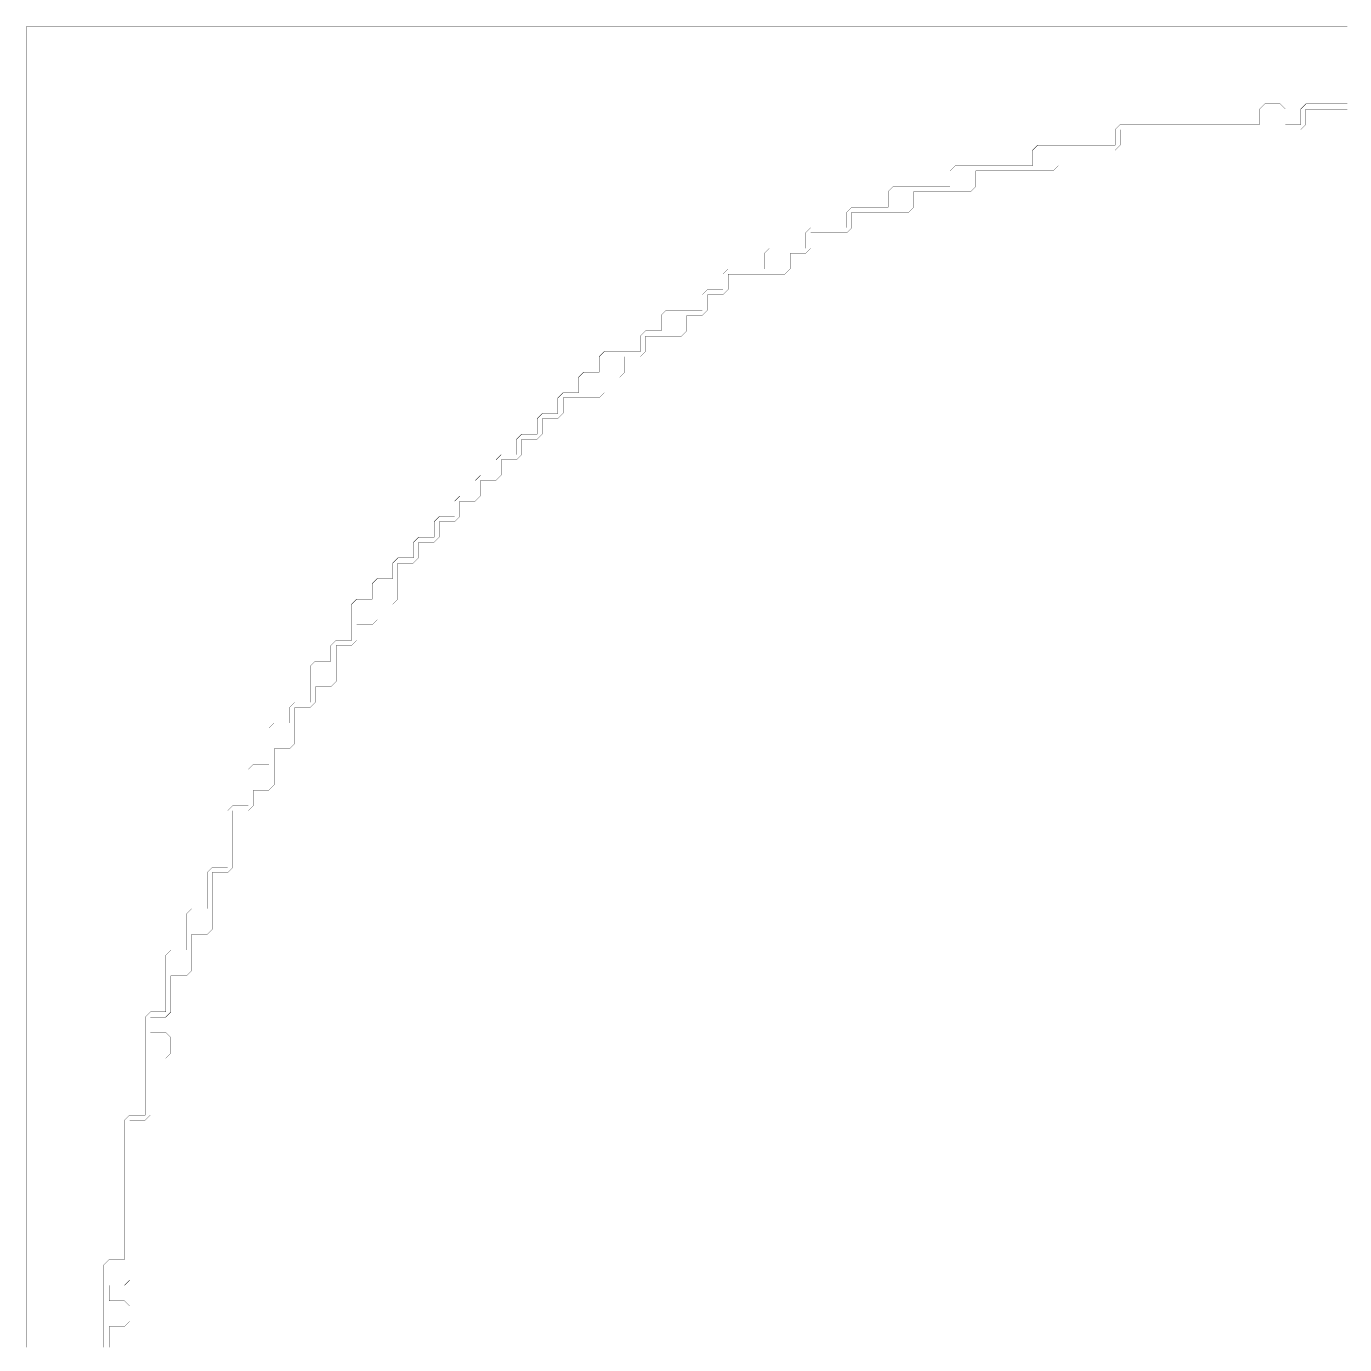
# Model space of a CAD drawing. Header units: metres. Extents: x 0 to 4990, y -4990 to 0.
# Drawn here: x 0 to 2495, y -2495 to 0 of the extents above; entities that cross this region are included whole.
import ezdxf

# ---------------------------------------------------------------- set-up
doc = ezdxf.new("R2010")
doc.units = ezdxf.units.M
doc.layers.add('conductor', color=1, linetype='Continuous')
doc.layers.add('substrate', color=5, linetype='Continuous')

msp = doc.modelspace()

# ---------------------------------------------------------------- linework, layer by layer
at = {"layer": 'conductor', "const_width": 0.5}
msp.add_lwpolyline([(2500, -156.25), (2490.234375, -156.25), (2480.46875, -156.25), (2470.703125, -156.25), (2460.9375, -156.25), (2451.171875, -156.25), (2441.40625, -156.25), (2431.640625, -156.25), (2421.875, -156.25), (2421.875, -166.015625), (2421.875, -175.78125), (2421.875, -185.546875), (2412.109375, -195.3125), (2402.34375, -195.3125), (2392.578125, -195.3125), (2382.8125, -195.3125), (2373.046875, -195.3125), (2363.28125, -195.3125), (2353.515625, -195.3125), (2343.75, -195.3125), (2333.984375, -195.3125), (2324.21875, -195.3125), (2314.453125, -195.3125), (2304.6875, -195.3125), (2294.921875, -195.3125), (2285.15625, -195.3125), (2275.390625, -195.3125), (2265.625, -195.3125), (2255.859375, -195.3125), (2246.09375, -195.3125), (2236.328125, -195.3125), (2226.5625, -195.3125), (2216.796875, -195.3125), (2207.03125, -195.3125), (2197.265625, -195.3125), (2187.5, -195.3125), (2177.734375, -195.3125), (2167.96875, -195.3125), (2158.203125, -195.3125), (2148.4375, -195.3125), (2138.671875, -195.3125), (2128.90625, -195.3125), (2119.140625, -195.3125), (2109.375, -195.3125), (2099.609375, -195.3125), (2089.84375, -195.3125), (2080.078125, -195.3125), (2070.3125, -195.3125), (2070.3125, -205.078125), (2070.3125, -214.84375), (2070.3125, -224.609375), (2060.546875, -234.375), (2050.78125, -234.375), (2041.015625, -234.375), (2031.25, -234.375), (2021.484375, -234.375), (2011.71875, -234.375), (2001.953125, -234.375), (1992.1875, -234.375), (1982.421875, -234.375), (1972.65625, -234.375), (1962.890625, -234.375), (1953.125, -234.375), (1953.125, -244.140625), (1953.125, -253.90625), (1953.125, -263.671875), (1943.359375, -273.4375), (1933.59375, -273.4375), (1923.828125, -273.4375), (1914.0625, -273.4375), (1904.296875, -273.4375), (1894.53125, -273.4375), (1884.765625, -273.4375), (1875, -273.4375), (1865.234375, -273.4375), (1855.46875, -273.4375), (1845.703125, -273.4375), (1835.9375, -273.4375), (1826.171875, -273.4375), (1816.40625, -273.4375), (1806.640625, -273.4375), (1796.875, -273.4375), (1796.875, -283.203125), (1796.875, -292.96875), (1796.875, -302.734375), (1787.109375, -312.5), (1777.34375, -312.5), (1767.578125, -312.5), (1757.8125, -312.5), (1748.046875, -312.5), (1738.28125, -312.5), (1728.515625, -312.5), (1718.75, -312.5), (1708.984375, -312.5), (1699.21875, -312.5), (1689.453125, -312.5), (1679.6875, -312.5), (1679.6875, -322.265625), (1679.6875, -332.03125), (1679.6875, -341.796875), (1669.921875, -351.5625), (1660.15625, -351.5625), (1650.390625, -351.5625), (1640.625, -351.5625), (1630.859375, -351.5625), (1621.09375, -351.5625), (1611.328125, -351.5625), (1601.5625, -351.5625), (1591.796875, -351.5625), (1582.03125, -351.5625), (1572.265625, -351.5625), (1562.5, -351.5625), (1562.5, -361.328125), (1562.5, -371.09375), (1562.5, -380.859375), (1552.734375, -390.625), (1542.96875, -390.625), (1533.203125, -390.625), (1523.4375, -390.625), (1513.671875, -390.625), (1503.90625, -390.625), (1494.140625, -390.625), (1484.375, -390.625), (1484.375, -400.390625), (1484.375, -410.15625), (1484.375, -419.921875), (1474.609375, -429.6875), (1464.84375, -429.6875), (1455.078125, -429.6875), (1445.3125, -429.6875), (1445.3125, -439.453125), (1445.3125, -449.21875), (1445.3125, -458.984375), (1435.546875, -468.75), (1425.78125, -468.75), (1416.015625, -468.75), (1406.25, -468.75), (1396.484375, -468.75), (1386.71875, -468.75), (1376.953125, -468.75), (1367.1875, -468.75), (1357.421875, -468.75), (1347.65625, -468.75), (1337.890625, -468.75), (1328.125, -468.75), (1328.125, -478.515625), (1328.125, -488.28125), (1328.125, -498.046875), (1318.359375, -507.8125), (1308.59375, -507.8125), (1298.828125, -507.8125), (1289.0625, -507.8125), (1289.0625, -517.578125), (1289.0625, -527.34375), (1289.0625, -537.109375), (1279.296875, -546.875), (1269.53125, -546.875), (1259.765625, -546.875), (1250, -546.875), (1250, -556.640625), (1250, -566.40625), (1250, -576.171875), (1240.234375, -585.9375), (1230.46875, -585.9375), (1220.703125, -585.9375), (1210.9375, -585.9375), (1201.171875, -585.9375), (1191.40625, -585.9375), (1181.640625, -585.9375), (1171.875, -585.9375), (1171.875, -595.703125), (1171.875, -605.46875), (1171.875, -615.234375), (1162.109375, -625), (1152.34375, -625), (1142.578125, -625), (1132.8125, -625), (1132.8125, -634.765625), (1132.8125, -644.53125), (1132.8125, -654.296875), (1123.046875, -664.0625), (1113.28125, -664.0625), (1103.515625, -664.0625), (1093.75, -664.0625), (1093.75, -673.828125), (1093.75, -683.59375), (1093.75, -693.359375), (1083.984375, -703.125), (1074.21875, -703.125), (1064.453125, -703.125), (1054.6875, -703.125), (1044.921875, -703.125), (1035.15625, -703.125), (1025.390625, -703.125), (1015.625, -703.125), (1015.625, -712.890625), (1015.625, -722.65625), (1015.625, -732.421875), (1005.859375, -742.1875), (996.09375, -742.1875), (986.328125, -742.1875), (976.5625, -742.1875), (976.5625, -751.953125), (976.5625, -761.71875), (976.5625, -771.484375), (966.796875, -781.25), (957.03125, -781.25), (947.265625, -781.25), (937.5, -781.25), (937.5, -791.015625), (937.5, -800.78125), (937.5, -810.546875), (927.734375, -820.3125), (917.96875, -820.3125), (908.203125, -820.3125), (898.4375, -820.3125), (898.4375, -830.078125), (898.4375, -839.84375), (898.4375, -849.609375), (888.671875, -859.375), (878.90625, -859.375), (869.140625, -859.375), (859.375, -859.375), (859.375, -869.140625), (859.375, -878.90625), (859.375, -888.671875), (849.609375, -898.4375), (839.84375, -898.4375), (830.078125, -898.4375), (820.3125, -898.4375), (820.3125, -908.203125), (820.3125, -917.96875), (820.3125, -927.734375), (810.546875, -937.5), (800.78125, -937.5), (791.015625, -937.5), (781.25, -937.5), (781.25, -947.265625), (781.25, -957.03125), (781.25, -966.796875), (771.484375, -976.5625), (761.71875, -976.5625), (751.953125, -976.5625), (742.1875, -976.5625), (742.1875, -986.328125), (742.1875, -996.09375), (742.1875, -1005.859375), (732.421875, -1015.625), (722.65625, -1015.625), (712.890625, -1015.625), (703.125, -1015.625), (703.125, -1025.390625), (703.125, -1035.15625), (703.125, -1044.921875), (703.125, -1054.6875), (703.125, -1064.453125), (703.125, -1074.21875), (703.125, -1083.984375), (693.359375, -1093.75), (683.59375, -1093.75), (673.828125, -1093.75), (664.0625, -1093.75), (664.0625, -1103.515625), (664.0625, -1113.28125), (664.0625, -1123.046875), (654.296875, -1132.8125), (644.53125, -1132.8125), (634.765625, -1132.8125), (625, -1132.8125), (625, -1142.578125), (625, -1152.34375), (625, -1162.109375), (615.234375, -1171.875), (605.46875, -1171.875), (595.703125, -1171.875), (585.9375, -1171.875), (585.9375, -1181.640625), (585.9375, -1191.40625), (585.9375, -1201.171875), (585.9375, -1210.9375), (585.9375, -1220.703125), (585.9375, -1230.46875), (585.9375, -1240.234375), (576.171875, -1250), (566.40625, -1250), (556.640625, -1250), (546.875, -1250), (546.875, -1259.765625), (546.875, -1269.53125), (546.875, -1279.296875), (537.109375, -1289.0625), (527.34375, -1289.0625), (517.578125, -1289.0625), (507.8125, -1289.0625), (507.8125, -1298.828125), (507.8125, -1308.59375), (507.8125, -1318.359375), (507.8125, -1328.125), (507.8125, -1337.890625), (507.8125, -1347.65625), (507.8125, -1357.421875), (498.046875, -1367.1875), (488.28125, -1367.1875), (478.515625, -1367.1875), (468.75, -1367.1875), (468.75, -1376.953125), (468.75, -1386.71875), (468.75, -1396.484375), (468.75, -1406.25), (468.75, -1416.015625), (468.75, -1425.78125), (468.75, -1435.546875), (458.984375, -1445.3125), (449.21875, -1445.3125), (439.453125, -1445.3125), (429.6875, -1445.3125), (429.6875, -1455.078125), (429.6875, -1464.84375), (429.6875, -1474.609375), (419.921875, -1484.375), (410.15625, -1484.375), (400.390625, -1484.375), (390.625, -1484.375), (390.625, -1494.140625), (390.625, -1503.90625), (390.625, -1513.671875), (390.625, -1523.4375), (390.625, -1533.203125), (390.625, -1542.96875), (390.625, -1552.734375), (390.625, -1562.5), (390.625, -1572.265625), (390.625, -1582.03125), (390.625, -1591.796875), (380.859375, -1601.5625), (371.09375, -1601.5625), (361.328125, -1601.5625), (351.5625, -1601.5625), (351.5625, -1611.328125), (351.5625, -1621.09375), (351.5625, -1630.859375), (351.5625, -1640.625), (351.5625, -1650.390625), (351.5625, -1660.15625), (351.5625, -1669.921875), (351.5625, -1679.6875), (351.5625, -1689.453125), (351.5625, -1699.21875), (351.5625, -1708.984375), (341.796875, -1718.75), (332.03125, -1718.75), (322.265625, -1718.75), (312.5, -1718.75), (312.5, -1728.515625), (312.5, -1738.28125), (312.5, -1748.046875), (312.5, -1757.8125), (312.5, -1767.578125), (312.5, -1777.34375), (312.5, -1787.109375), (302.734375, -1796.875), (292.96875, -1796.875), (283.203125, -1796.875), (273.4375, -1796.875), (273.4375, -1806.640625), (273.4375, -1816.40625), (273.4375, -1826.171875), (273.4375, -1835.9375), (273.4375, -1845.703125), (273.4375, -1855.46875), (273.4375, -1865.234375), (263.671875, -1875), (253.90625, -1875), (244.140625, -1875), (234.375, -1875), (234.375, -1884.765625), (234.375, -1894.53125), (234.375, -1904.296875), (244.140625, -1904.296875), (253.90625, -1904.296875), (263.671875, -1904.296875), (273.4375, -1914.0625), (273.4375, -1923.828125), (273.4375, -1933.59375), (273.4375, -1943.359375), (263.671875, -1953.125), (253.90625, -1953.125), (244.140625, -1953.125), (234.375, -1953.125), (234.375, -1962.890625), (234.375, -1972.65625), (234.375, -1982.421875), (234.375, -1992.1875), (234.375, -2001.953125), (234.375, -2011.71875), (234.375, -2021.484375), (234.375, -2031.25), (234.375, -2041.015625), (234.375, -2050.78125), (234.375, -2060.546875), (224.609375, -2070.3125), (214.84375, -2070.3125), (205.078125, -2070.3125), (195.3125, -2070.3125), (195.3125, -2080.078125), (195.3125, -2089.84375), (195.3125, -2099.609375), (195.3125, -2109.375), (195.3125, -2119.140625), (195.3125, -2128.90625), (195.3125, -2138.671875), (195.3125, -2148.4375), (195.3125, -2158.203125), (195.3125, -2167.96875), (195.3125, -2177.734375), (195.3125, -2187.5), (195.3125, -2197.265625), (195.3125, -2207.03125), (195.3125, -2216.796875), (195.3125, -2226.5625), (195.3125, -2236.328125), (195.3125, -2246.09375), (195.3125, -2255.859375), (195.3125, -2265.625), (195.3125, -2275.390625), (195.3125, -2285.15625), (195.3125, -2294.921875), (195.3125, -2304.6875), (195.3125, -2314.453125), (195.3125, -2324.21875), (195.3125, -2333.984375), (195.3125, -2343.75), (195.3125, -2353.515625), (195.3125, -2363.28125), (195.3125, -2373.046875), (185.546875, -2382.8125), (175.78125, -2382.8125), (166.015625, -2382.8125), (156.25, -2382.8125), (156.25, -2392.578125), (156.25, -2402.34375), (156.25, -2412.109375), (166.015625, -2412.109375), (175.78125, -2412.109375), (185.546875, -2412.109375), (195.3125, -2421.875), (195.3125, -2431.640625), (195.3125, -2441.40625), (195.3125, -2451.171875), (185.546875, -2460.9375), (175.78125, -2460.9375), (166.015625, -2460.9375), (156.25, -2460.9375), (156.25, -2470.703125), (156.25, -2480.46875), (156.25, -2490.234375), (156.25, -2500)], dxfattribs=at)
at = {"layer": 'substrate', "const_width": 0.5}
for points in [[(2500, 0), (2490.234375, 0), (2480.46875, 0), (2470.703125, 0), (2460.9375, 0), (2451.171875, 0), (2441.40625, 0), (2431.640625, 0), (2421.875, 0), (2412.109375, 0), (2402.34375, 0), (2392.578125, 0), (2382.8125, 0), (2373.046875, 0), (2363.28125, 0), (2353.515625, 0), (2343.75, 0), (2333.984375, 0), (2324.21875, 0), (2314.453125, 0), (2304.6875, 0), (2294.921875, 0), (2285.15625, 0), (2275.390625, 0), (2265.625, 0), (2255.859375, 0), (2246.09375, 0), (2236.328125, 0), (2226.5625, 0), (2216.796875, 0), (2207.03125, 0), (2197.265625, 0), (2187.5, 0), (2177.734375, 0), (2167.96875, 0), (2158.203125, 0), (2148.4375, 0), (2138.671875, 0), (2128.90625, 0), (2119.140625, 0), (2109.375, 0), (2099.609375, 0), (2089.84375, 0), (2080.078125, 0), (2070.3125, 0), (2060.546875, 0), (2050.78125, 0), (2041.015625, 0), (2031.25, 0), (2021.484375, 0), (2011.71875, 0), (2001.953125, 0), (1992.1875, 0), (1982.421875, 0), (1972.65625, 0), (1962.890625, 0), (1953.125, 0), (1943.359375, 0), (1933.59375, 0), (1923.828125, 0), (1914.0625, 0), (1904.296875, 0), (1894.53125, 0), (1884.765625, 0), (1875, 0), (1865.234375, 0), (1855.46875, 0), (1845.703125, 0), (1835.9375, 0), (1826.171875, 0), (1816.40625, 0), (1806.640625, 0), (1796.875, 0), (1787.109375, 0), (1777.34375, 0), (1767.578125, 0), (1757.8125, 0), (1748.046875, 0), (1738.28125, 0), (1728.515625, 0), (1718.75, 0), (1708.984375, 0), (1699.21875, 0), (1689.453125, 0), (1679.6875, 0), (1669.921875, 0), (1660.15625, 0), (1650.390625, 0), (1640.625, 0), (1630.859375, 0), (1621.09375, 0), (1611.328125, 0), (1601.5625, 0), (1591.796875, 0), (1582.03125, 0), (1572.265625, 0), (1562.5, 0), (1552.734375, 0), (1542.96875, 0), (1533.203125, 0), (1523.4375, 0), (1513.671875, 0), (1503.90625, 0), (1494.140625, 0), (1484.375, 0), (1474.609375, 0), (1464.84375, 0), (1455.078125, 0), (1445.3125, 0), (1435.546875, 0), (1425.78125, 0), (1416.015625, 0), (1406.25, 0), (1396.484375, 0), (1386.71875, 0), (1376.953125, 0), (1367.1875, 0), (1357.421875, 0), (1347.65625, 0), (1337.890625, 0), (1328.125, 0), (1318.359375, 0), (1308.59375, 0), (1298.828125, 0), (1289.0625, 0), (1279.296875, 0), (1269.53125, 0), (1259.765625, 0), (1250, 0), (1240.234375, 0), (1230.46875, 0), (1220.703125, 0), (1210.9375, 0), (1201.171875, 0), (1191.40625, 0), (1181.640625, 0), (1171.875, 0), (1162.109375, 0), (1152.34375, 0), (1142.578125, 0), (1132.8125, 0), (1123.046875, 0), (1113.28125, 0), (1103.515625, 0), (1093.75, 0), (1083.984375, 0), (1074.21875, 0), (1064.453125, 0), (1054.6875, 0), (1044.921875, 0), (1035.15625, 0), (1025.390625, 0), (1015.625, 0), (1005.859375, 0), (996.09375, 0), (986.328125, 0), (976.5625, 0), (966.796875, 0), (957.03125, 0), (947.265625, 0), (937.5, 0), (927.734375, 0), (917.96875, 0), (908.203125, 0), (898.4375, 0), (888.671875, 0), (878.90625, 0), (869.140625, 0), (859.375, 0), (849.609375, 0), (839.84375, 0), (830.078125, 0), (820.3125, 0), (810.546875, 0), (800.78125, 0), (791.015625, 0), (781.25, 0), (771.484375, 0), (761.71875, 0), (751.953125, 0), (742.1875, 0), (732.421875, 0), (722.65625, 0), (712.890625, 0), (703.125, 0), (693.359375, 0), (683.59375, 0), (673.828125, 0), (664.0625, 0), (654.296875, 0), (644.53125, 0), (634.765625, 0), (625, 0), (615.234375, 0), (605.46875, 0), (595.703125, 0), (585.9375, 0), (576.171875, 0), (566.40625, 0), (556.640625, 0), (546.875, 0), (537.109375, 0), (527.34375, 0), (517.578125, 0), (507.8125, 0), (498.046875, 0), (488.28125, 0), (478.515625, 0), (468.75, 0), (458.984375, 0), (449.21875, 0), (439.453125, 0), (429.6875, 0), (419.921875, 0), (410.15625, 0), (400.390625, 0), (390.625, 0), (380.859375, 0), (371.09375, 0), (361.328125, 0), (351.5625, 0), (341.796875, 0), (332.03125, 0), (322.265625, 0), (312.5, 0), (302.734375, 0), (292.96875, 0), (283.203125, 0), (273.4375, 0), (263.671875, 0), (253.90625, 0), (244.140625, 0), (234.375, 0), (224.609375, 0), (214.84375, 0), (205.078125, 0), (195.3125, 0), (185.546875, 0), (175.78125, 0), (166.015625, 0), (156.25, 0), (146.484375, 0), (136.71875, 0), (126.953125, 0), (117.1875, 0), (107.421875, 0), (97.65625, 0), (87.890625, 0), (78.125, 0), (68.359375, 0), (58.59375, 0), (48.828125, 0), (39.0625, 0), (29.296875, 0), (19.53125, 0), (9.765625, 0), (0, 0), (0, -9.765625), (0, -19.53125), (0, -29.296875), (0, -39.0625), (0, -48.828125), (0, -58.59375), (0, -68.359375), (0, -78.125), (0, -87.890625), (0, -97.65625), (0, -107.421875), (0, -117.1875), (0, -126.953125), (0, -136.71875), (0, -146.484375), (0, -156.25), (0, -166.015625), (0, -175.78125), (0, -185.546875), (0, -195.3125), (0, -205.078125), (0, -214.84375), (0, -224.609375), (0, -234.375), (0, -244.140625), (0, -253.90625), (0, -263.671875), (0, -273.4375), (0, -283.203125), (0, -292.96875), (0, -302.734375), (0, -312.5), (0, -322.265625), (0, -332.03125), (0, -341.796875), (0, -351.5625), (0, -361.328125), (0, -371.09375), (0, -380.859375), (0, -390.625), (0, -400.390625), (0, -410.15625), (0, -419.921875), (0, -429.6875), (0, -439.453125), (0, -449.21875), (0, -458.984375), (0, -468.75), (0, -478.515625), (0, -488.28125), (0, -498.046875), (0, -507.8125), (0, -517.578125), (0, -527.34375), (0, -537.109375), (0, -546.875), (0, -556.640625), (0, -566.40625), (0, -576.171875), (0, -585.9375), (0, -595.703125), (0, -605.46875), (0, -615.234375), (0, -625), (0, -634.765625), (0, -644.53125), (0, -654.296875), (0, -664.0625), (0, -673.828125), (0, -683.59375), (0, -693.359375), (0, -703.125), (0, -712.890625), (0, -722.65625), (0, -732.421875), (0, -742.1875), (0, -751.953125), (0, -761.71875), (0, -771.484375), (0, -781.25), (0, -791.015625), (0, -800.78125), (0, -810.546875), (0, -820.3125), (0, -830.078125), (0, -839.84375), (0, -849.609375), (0, -859.375), (0, -869.140625), (0, -878.90625), (0, -888.671875), (0, -898.4375), (0, -908.203125), (0, -917.96875), (0, -927.734375), (0, -937.5), (0, -947.265625), (0, -957.03125), (0, -966.796875), (0, -976.5625), (0, -986.328125), (0, -996.09375), (0, -1005.859375), (0, -1015.625), (0, -1025.390625), (0, -1035.15625), (0, -1044.921875), (0, -1054.6875), (0, -1064.453125), (0, -1074.21875), (0, -1083.984375), (0, -1093.75), (0, -1103.515625), (0, -1113.28125), (0, -1123.046875), (0, -1132.8125), (0, -1142.578125), (0, -1152.34375), (0, -1162.109375), (0, -1171.875), (0, -1181.640625), (0, -1191.40625), (0, -1201.171875), (0, -1210.9375), (0, -1220.703125), (0, -1230.46875), (0, -1240.234375), (0, -1250), (0, -1259.765625), (0, -1269.53125), (0, -1279.296875), (0, -1289.0625), (0, -1298.828125), (0, -1308.59375), (0, -1318.359375), (0, -1328.125), (0, -1337.890625), (0, -1347.65625), (0, -1357.421875), (0, -1367.1875), (0, -1376.953125), (0, -1386.71875), (0, -1396.484375), (0, -1406.25), (0, -1416.015625), (0, -1425.78125), (0, -1435.546875), (0, -1445.3125), (0, -1455.078125), (0, -1464.84375), (0, -1474.609375), (0, -1484.375), (0, -1494.140625), (0, -1503.90625), (0, -1513.671875), (0, -1523.4375), (0, -1533.203125), (0, -1542.96875), (0, -1552.734375), (0, -1562.5), (0, -1572.265625), (0, -1582.03125), (0, -1591.796875), (0, -1601.5625), (0, -1611.328125), (0, -1621.09375), (0, -1630.859375), (0, -1640.625), (0, -1650.390625), (0, -1660.15625), (0, -1669.921875), (0, -1679.6875), (0, -1689.453125), (0, -1699.21875), (0, -1708.984375), (0, -1718.75), (0, -1728.515625), (0, -1738.28125), (0, -1748.046875), (0, -1757.8125), (0, -1767.578125), (0, -1777.34375), (0, -1787.109375), (0, -1796.875), (0, -1806.640625), (0, -1816.40625), (0, -1826.171875), (0, -1835.9375), (0, -1845.703125), (0, -1855.46875), (0, -1865.234375), (0, -1875), (0, -1884.765625), (0, -1894.53125), (0, -1904.296875), (0, -1914.0625), (0, -1923.828125), (0, -1933.59375), (0, -1943.359375), (0, -1953.125), (0, -1962.890625), (0, -1972.65625), (0, -1982.421875), (0, -1992.1875), (0, -2001.953125), (0, -2011.71875), (0, -2021.484375), (0, -2031.25), (0, -2041.015625), (0, -2050.78125), (0, -2060.546875), (0, -2070.3125), (0, -2080.078125), (0, -2089.84375), (0, -2099.609375), (0, -2109.375), (0, -2119.140625), (0, -2128.90625), (0, -2138.671875), (0, -2148.4375), (0, -2158.203125), (0, -2167.96875), (0, -2177.734375), (0, -2187.5), (0, -2197.265625), (0, -2207.03125), (0, -2216.796875), (0, -2226.5625), (0, -2236.328125), (0, -2246.09375), (0, -2255.859375), (0, -2265.625), (0, -2275.390625), (0, -2285.15625), (0, -2294.921875), (0, -2304.6875), (0, -2314.453125), (0, -2324.21875), (0, -2333.984375), (0, -2343.75), (0, -2353.515625), (0, -2363.28125), (0, -2373.046875), (0, -2382.8125), (0, -2392.578125), (0, -2402.34375), (0, -2412.109375), (0, -2421.875), (0, -2431.640625), (0, -2441.40625), (0, -2451.171875), (0, -2460.9375), (0, -2470.703125), (0, -2480.46875), (0, -2490.234375), (0, -2500)], [(146.484375, -2500), (146.484375, -2490.234375), (146.484375, -2480.46875), (146.484375, -2470.703125), (146.484375, -2460.9375), (146.484375, -2451.171875), (146.484375, -2441.40625), (146.484375, -2431.640625), (146.484375, -2421.875), (146.484375, -2412.109375), (146.484375, -2402.34375), (146.484375, -2392.578125), (146.484375, -2382.8125), (146.484375, -2373.046875), (146.484375, -2363.28125), (146.484375, -2353.515625), (146.484375, -2343.75), (156.25, -2333.984375), (166.015625, -2333.984375), (175.78125, -2333.984375), (185.546875, -2333.984375), (185.546875, -2324.21875), (185.546875, -2314.453125), (185.546875, -2304.6875), (185.546875, -2294.921875), (185.546875, -2285.15625), (185.546875, -2275.390625), (185.546875, -2265.625), (185.546875, -2255.859375), (185.546875, -2246.09375), (185.546875, -2236.328125), (185.546875, -2226.5625), (185.546875, -2216.796875), (185.546875, -2207.03125), (185.546875, -2197.265625), (185.546875, -2187.5), (185.546875, -2177.734375), (185.546875, -2167.96875), (185.546875, -2158.203125), (185.546875, -2148.4375), (185.546875, -2138.671875), (185.546875, -2128.90625), (185.546875, -2119.140625), (185.546875, -2109.375), (185.546875, -2099.609375), (185.546875, -2089.84375), (185.546875, -2080.078125), (185.546875, -2070.3125), (195.3125, -2060.546875), (205.078125, -2060.546875), (214.84375, -2060.546875), (224.609375, -2060.546875), (224.609375, -2050.78125), (224.609375, -2041.015625), (224.609375, -2031.25), (224.609375, -2021.484375), (224.609375, -2011.71875), (224.609375, -2001.953125), (224.609375, -1992.1875), (224.609375, -1982.421875), (224.609375, -1972.65625), (224.609375, -1962.890625), (224.609375, -1953.125), (224.609375, -1943.359375), (224.609375, -1933.59375), (224.609375, -1923.828125), (224.609375, -1914.0625), (224.609375, -1904.296875), (224.609375, -1894.53125), (224.609375, -1884.765625), (224.609375, -1875), (234.375, -1865.234375), (244.140625, -1865.234375), (253.90625, -1865.234375), (263.671875, -1865.234375), (263.671875, -1855.46875), (263.671875, -1845.703125), (263.671875, -1835.9375), (263.671875, -1826.171875), (263.671875, -1816.40625), (263.671875, -1806.640625), (263.671875, -1796.875), (263.671875, -1787.109375), (263.671875, -1777.34375), (263.671875, -1767.578125), (263.671875, -1757.8125), (273.4375, -1748.046875), (283.203125, -1748.046875), (292.96875, -1748.046875), (302.734375, -1748.046875), (302.734375, -1738.28125), (302.734375, -1728.515625), (302.734375, -1718.75), (302.734375, -1708.984375), (302.734375, -1699.21875), (302.734375, -1689.453125), (302.734375, -1679.6875), (312.5, -1669.921875), (322.265625, -1669.921875), (332.03125, -1669.921875), (341.796875, -1669.921875), (341.796875, -1660.15625), (341.796875, -1650.390625), (341.796875, -1640.625), (341.796875, -1630.859375), (341.796875, -1621.09375), (341.796875, -1611.328125), (341.796875, -1601.5625), (351.5625, -1591.796875), (361.328125, -1591.796875), (371.09375, -1591.796875), (380.859375, -1591.796875), (380.859375, -1582.03125), (380.859375, -1572.265625), (380.859375, -1562.5), (380.859375, -1552.734375), (380.859375, -1542.96875), (380.859375, -1533.203125), (380.859375, -1523.4375), (380.859375, -1513.671875), (380.859375, -1503.90625), (380.859375, -1494.140625), (380.859375, -1484.375), (390.625, -1474.609375), (400.390625, -1474.609375), (410.15625, -1474.609375), (419.921875, -1474.609375), (419.921875, -1464.84375), (419.921875, -1455.078125), (419.921875, -1445.3125), (419.921875, -1435.546875), (419.921875, -1425.78125), (419.921875, -1416.015625), (419.921875, -1406.25), (429.6875, -1396.484375), (439.453125, -1396.484375), (449.21875, -1396.484375), (458.984375, -1396.484375), (458.984375, -1386.71875), (458.984375, -1376.953125), (458.984375, -1367.1875), (458.984375, -1357.421875), (458.984375, -1347.65625), (458.984375, -1337.890625), (458.984375, -1328.125), (468.75, -1318.359375), (478.515625, -1318.359375), (488.28125, -1318.359375), (498.046875, -1318.359375), (498.046875, -1308.59375), (498.046875, -1298.828125), (498.046875, -1289.0625), (507.8125, -1279.296875), (517.578125, -1279.296875), (527.34375, -1279.296875), (537.109375, -1279.296875), (537.109375, -1269.53125), (537.109375, -1259.765625), (537.109375, -1250), (537.109375, -1240.234375), (537.109375, -1230.46875), (537.109375, -1220.703125), (537.109375, -1210.9375), (546.875, -1201.171875), (556.640625, -1201.171875), (566.40625, -1201.171875), (576.171875, -1201.171875), (576.171875, -1191.40625), (576.171875, -1181.640625), (576.171875, -1171.875), (585.9375, -1162.109375), (595.703125, -1162.109375), (605.46875, -1162.109375), (615.234375, -1162.109375), (615.234375, -1152.34375), (615.234375, -1142.578125), (615.234375, -1132.8125), (615.234375, -1123.046875), (615.234375, -1113.28125), (615.234375, -1103.515625), (615.234375, -1093.75), (625, -1083.984375), (634.765625, -1083.984375), (644.53125, -1083.984375), (654.296875, -1083.984375), (654.296875, -1074.21875), (654.296875, -1064.453125), (654.296875, -1054.6875), (664.0625, -1044.921875), (673.828125, -1044.921875), (683.59375, -1044.921875), (693.359375, -1044.921875), (693.359375, -1035.15625), (693.359375, -1025.390625), (693.359375, -1015.625), (703.125, -1005.859375), (712.890625, -1005.859375), (722.65625, -1005.859375), (732.421875, -1005.859375), (732.421875, -996.09375), (732.421875, -986.328125), (732.421875, -976.5625), (742.1875, -966.796875), (751.953125, -966.796875), (761.71875, -966.796875), (771.484375, -966.796875), (771.484375, -957.03125), (771.484375, -947.265625), (771.484375, -937.5), (781.25, -927.734375), (791.015625, -927.734375), (800.78125, -927.734375), (810.546875, -927.734375), (810.546875, -917.96875), (810.546875, -908.203125), (810.546875, -898.4375), (820.3125, -888.671875), (830.078125, -888.671875), (839.84375, -888.671875), (849.609375, -888.671875), (849.609375, -878.90625), (849.609375, -869.140625), (849.609375, -859.375), (859.375, -849.609375), (869.140625, -849.609375), (878.90625, -849.609375), (888.671875, -849.609375), (888.671875, -839.84375), (888.671875, -830.078125), (888.671875, -820.3125), (898.4375, -810.546875), (908.203125, -810.546875), (917.96875, -810.546875), (927.734375, -810.546875), (927.734375, -800.78125), (927.734375, -791.015625), (927.734375, -781.25), (937.5, -771.484375), (947.265625, -771.484375), (957.03125, -771.484375), (966.796875, -771.484375), (966.796875, -761.71875), (966.796875, -751.953125), (966.796875, -742.1875), (976.5625, -732.421875), (986.328125, -732.421875), (996.09375, -732.421875), (1005.859375, -732.421875), (1005.859375, -722.65625), (1005.859375, -712.890625), (1005.859375, -703.125), (1015.625, -693.359375), (1025.390625, -693.359375), (1035.15625, -693.359375), (1044.921875, -693.359375), (1044.921875, -683.59375), (1044.921875, -673.828125), (1044.921875, -664.0625), (1054.6875, -654.296875), (1064.453125, -654.296875), (1074.21875, -654.296875), (1083.984375, -654.296875), (1083.984375, -644.53125), (1083.984375, -634.765625), (1083.984375, -625), (1093.75, -615.234375), (1103.515625, -615.234375), (1113.28125, -615.234375), (1123.046875, -615.234375), (1132.8125, -615.234375), (1142.578125, -615.234375), (1152.34375, -615.234375), (1162.109375, -615.234375), (1162.109375, -605.46875), (1162.109375, -595.703125), (1162.109375, -585.9375), (1171.875, -576.171875), (1181.640625, -576.171875), (1191.40625, -576.171875), (1201.171875, -576.171875), (1201.171875, -566.40625), (1201.171875, -556.640625), (1201.171875, -546.875), (1210.9375, -537.109375), (1220.703125, -537.109375), (1230.46875, -537.109375), (1240.234375, -537.109375), (1250, -537.109375), (1259.765625, -537.109375), (1269.53125, -537.109375), (1279.296875, -537.109375), (1279.296875, -527.34375), (1279.296875, -517.578125), (1279.296875, -507.8125), (1289.0625, -498.046875), (1298.828125, -498.046875), (1308.59375, -498.046875), (1318.359375, -498.046875), (1318.359375, -488.28125), (1318.359375, -478.515625), (1318.359375, -468.75), (1328.125, -458.984375), (1337.890625, -458.984375), (1347.65625, -458.984375), (1357.421875, -458.984375), (1367.1875, -458.984375), (1376.953125, -458.984375), (1386.71875, -458.984375), (1396.484375, -458.984375), (1396.484375, -449.21875), (1396.484375, -439.453125), (1396.484375, -429.6875), (1406.25, -419.921875), (1416.015625, -419.921875), (1425.78125, -419.921875), (1435.546875, -419.921875), (1445.3125, -419.921875), (1455.078125, -419.921875), (1464.84375, -419.921875), (1474.609375, -419.921875), (1474.609375, -410.15625), (1474.609375, -400.390625), (1474.609375, -390.625), (1484.375, -380.859375), (1494.140625, -380.859375), (1503.90625, -380.859375), (1513.671875, -380.859375), (1523.4375, -380.859375), (1533.203125, -380.859375), (1542.96875, -380.859375), (1552.734375, -380.859375), (1552.734375, -371.09375), (1552.734375, -361.328125), (1552.734375, -351.5625), (1562.5, -341.796875), (1572.265625, -341.796875), (1582.03125, -341.796875), (1591.796875, -341.796875), (1601.5625, -341.796875), (1611.328125, -341.796875), (1621.09375, -341.796875), (1630.859375, -341.796875), (1630.859375, -332.03125), (1630.859375, -322.265625), (1630.859375, -312.5), (1640.625, -302.734375), (1650.390625, -302.734375), (1660.15625, -302.734375), (1669.921875, -302.734375), (1679.6875, -302.734375), (1689.453125, -302.734375), (1699.21875, -302.734375), (1708.984375, -302.734375), (1718.75, -302.734375), (1728.515625, -302.734375), (1738.28125, -302.734375), (1748.046875, -302.734375), (1748.046875, -292.96875), (1748.046875, -283.203125), (1748.046875, -273.4375), (1757.8125, -263.671875), (1767.578125, -263.671875), (1777.34375, -263.671875), (1787.109375, -263.671875), (1796.875, -263.671875), (1806.640625, -263.671875), (1816.40625, -263.671875), (1826.171875, -263.671875), (1835.9375, -263.671875), (1845.703125, -263.671875), (1855.46875, -263.671875), (1865.234375, -263.671875), (1875, -263.671875), (1884.765625, -263.671875), (1894.53125, -263.671875), (1904.296875, -263.671875), (1904.296875, -253.90625), (1904.296875, -244.140625), (1904.296875, -234.375), (1914.0625, -224.609375), (1923.828125, -224.609375), (1933.59375, -224.609375), (1943.359375, -224.609375), (1953.125, -224.609375), (1962.890625, -224.609375), (1972.65625, -224.609375), (1982.421875, -224.609375), (1992.1875, -224.609375), (2001.953125, -224.609375), (2011.71875, -224.609375), (2021.484375, -224.609375), (2031.25, -224.609375), (2041.015625, -224.609375), (2050.78125, -224.609375), (2060.546875, -224.609375), (2060.546875, -214.84375), (2060.546875, -205.078125), (2060.546875, -195.3125), (2070.3125, -185.546875), (2080.078125, -185.546875), (2089.84375, -185.546875), (2099.609375, -185.546875), (2109.375, -185.546875), (2119.140625, -185.546875), (2128.90625, -185.546875), (2138.671875, -185.546875), (2148.4375, -185.546875), (2158.203125, -185.546875), (2167.96875, -185.546875), (2177.734375, -185.546875), (2187.5, -185.546875), (2197.265625, -185.546875), (2207.03125, -185.546875), (2216.796875, -185.546875), (2226.5625, -185.546875), (2236.328125, -185.546875), (2246.09375, -185.546875), (2255.859375, -185.546875), (2265.625, -185.546875), (2275.390625, -185.546875), (2285.15625, -185.546875), (2294.921875, -185.546875), (2304.6875, -185.546875), (2314.453125, -185.546875), (2324.21875, -185.546875), (2333.984375, -185.546875), (2333.984375, -175.78125), (2333.984375, -166.015625), (2333.984375, -156.25), (2343.75, -146.484375), (2353.515625, -146.484375), (2363.28125, -146.484375), (2373.046875, -146.484375), (2382.8125, -156.25), (2382.8125, -166.015625), (2382.8125, -175.78125), (2382.8125, -185.546875), (2392.578125, -185.546875), (2402.34375, -185.546875), (2412.109375, -185.546875), (2412.109375, -175.78125), (2412.109375, -166.015625), (2412.109375, -156.25), (2421.875, -146.484375), (2431.640625, -146.484375), (2441.40625, -146.484375), (2451.171875, -146.484375), (2460.9375, -146.484375), (2470.703125, -146.484375), (2480.46875, -146.484375), (2490.234375, -146.484375), (2500, -146.484375)]]:
    msp.add_lwpolyline(points, dxfattribs=at)

doc.saveas('drawing.dxf')
